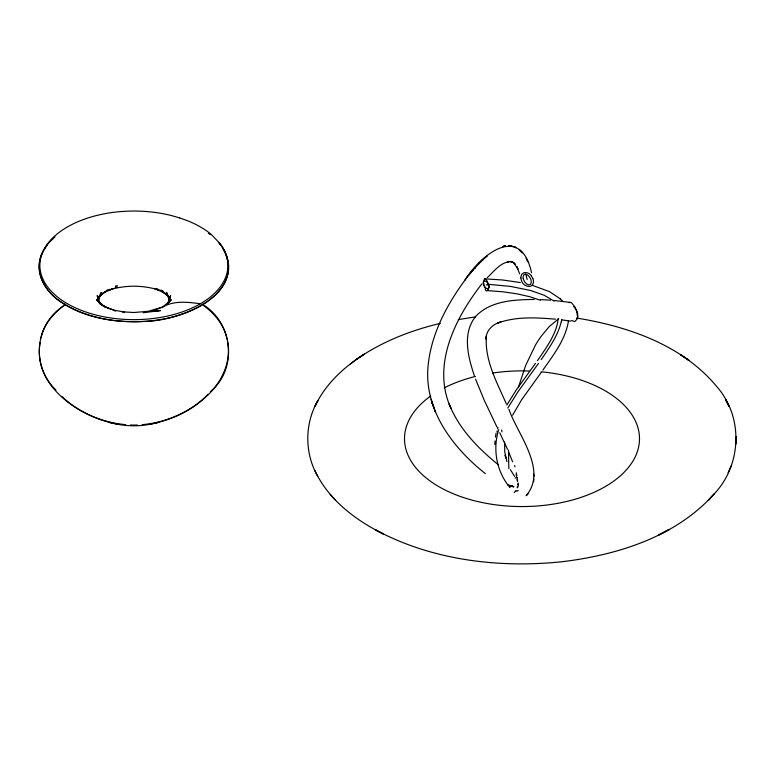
<?xml version="1.0" encoding="UTF-8"?>
<svg xmlns="http://www.w3.org/2000/svg" width="775" height="775" viewBox="0 0 775 775"><rect width="100%" height="100%" fill="white"/><g stroke="black" fill="none" stroke-linecap="round" stroke-linejoin="round"><path stroke-width="1.16" d="M577.598 316.849L576.619 311.007M483.435 281.887L484.414 279A6.655 2.441 85.9 0 1 484.704 278.855L484.927 278.816A5.057 1.85 86.3 0 1 485.412 278.961L486.196 279.872A4.805 1.114 70.9 0 1 486.613 280.511M494.828 444.559L495.002 440.936M508.468 450.023L508.846 468.672M169.531 299.77L169.618 298.084M526.118 495.738C548.09 470.018 517.497 434.397 508.933 409.297M504.593 442.05L504.767 452.077L506.947 461.706M99.578 295.982L101.254 292.466L98.318 300.623L99.074 296.408M533.626 481.692L533.868 479.299M517.448 486.458L517.187 487.863M495.409 437.129L496.068 433.157M568.443 320.986C565.537 339.683 553.331 355.028 542.849 370.169M496.988 431.975L497.153 431.065M40.164 342.531C32.589 384.555 77.006 415.09 113.082 423.305M40.988 338.016C43.671 323.873 54.221 312.577 65.468 304.246M561.197 321.77C558.068 335.226 549.911 346.764 542.287 358.04M169.706 299.596L170.587 295.517L167.565 303.926M497.589 428.914L497.947 427.345M168.863 302.308L169.434 300.206M498.683 429.699C492.58 449.006 496.417 471.016 509.32 486.739M518.446 387.219L525.683 365.422L535.428 345.098A194.37 137.223 57.2 0 1 541.212 336.234L549.262 326.546L558.756 318.68M169.182 301.485L169.812 299.847L168.853 301.94M314.844 470.512C328.348 499.662 355.299 520.015 383.402 534.014L375.759 530.003C432.363 560.364 498.868 568.298 562.137 561.73C617.481 554.987 675.752 536.901 713.988 494.14C741.462 465.446 743.642 417.861 717.582 387.568C683.366 345.437 628.796 326.537 576.823 318.079M730.525 467.257L731.019 466.114L728.113 472.731M43.603 250.422C32.395 268.983 44.252 291.768 61.148 302.076C85.26 318.079 115.223 322.826 143.695 321.441C180.081 321.528 250.8 293.27 221.437 246.14M512.566 415.235L521.633 399.755L541.163 372.484M506.84 405.054L516.441 389.728L535.477 363.388M507.79 408.057L517.865 391.956L538.509 363.368M44.165 249.569L46.936 245.287M99.297 296.738L100.566 294.771L99.161 296.864L107.134 290.082M539.342 357.953C546.675 347.074 554.716 335.972 557.564 322.923A27.328 25.565 -14.8 0 0 557.942 318.893M541.851 358.67L541.192 359.61M538.916 358.563L537.433 360.666M168.097 303.199L169.144 301.737L167.487 303.693M464.787 280.288C481.546 253.628 520.81 223.19 531.534 272.732M515.917 490.924L514.203 492.483M468.633 275.299L471.161 272.199L466.686 277.779L467.141 277.179C446.7 304.401 429.534 336.272 427.722 370.905C426.114 412.794 454.111 448.899 485.382 473.67M481.847 283.921C455.187 318.07 431.229 365.374 451.011 408.473L449.161 404.017C458.877 428.711 478.01 448.308 498.296 464.729M99.161 296.864L102.707 293.153L100.857 294.839L105.545 291.584L103.54 292.824L113.063 288.668L109.614 289.84C125.318 285.006 142.493 285.006 158.197 289.84L154.748 288.668L164.281 292.824L162.266 291.584L166.954 294.839L165.104 293.153L168.659 296.864L166.567 292.466L169.493 300.623M169.086 302.24L171.352 299.712L162.76 307.016L152.22 311.143M210.296 391.733C238.245 368.774 232.984 322.274 202.343 304.246M487.233 277.634C494.121 271.405 501.406 260.884 511.907 261.766L510.231 261.456L513.069 262.396L512.314 261.998L515.414 264.44L513.467 262.396L517.942 268.983L516.789 266.542L519.667 273.885M207.971 394.194C194.128 409.442 174.511 418.548 154.729 423.305M526.438 495.487L528.095 493.898M51.043 240.473L55.025 236.763M64.015 305.689C34.652 324.115 30.816 366.265 55.965 390.019M356.975 359.028L364.211 354.223L356.975 359.028C381.949 341.649 410.76 330.431 440.229 323.378M350.358 363.94L357.11 358.932C339.779 371.099 324.153 386.638 315.144 406.052L317.857 400.675C304.488 423.634 304.459 453.317 317.75 476.325M162.76 307.016C173.997 300.312 188.005 302.163 200.405 303.732M161.965 307.22L148.257 311.308L133.91 312.509L122.508 311.831L124.213 312.015L115.117 310.349L107.095 307.791L109.091 308.634L102.939 305.679L115.591 311.143M106.437 290.577L109.633 289.327M568.84 302.589L570.497 302.444A9.155 4.766 80.7 0 1 571.873 303.103L574.866 306.939M109.73 422.569C123.603 426.182 138.338 426.967 152.375 423.799M115.436 286.052L117.364 285.636M149.807 424.371L158.09 422.569M458.316 319.581L475.647 316.868M115.165 287.254L117.296 286.924M142.183 424.661C165.85 422.53 188.606 412.668 206.15 396.635C221.388 383.218 231.735 361.702 227.453 341.407M154.806 311.337L160.687 310.533L143.22 312.742M137.466 425.049L130.355 425.049M534.169 299.46C514.058 299.702 490.837 300.69 475.947 316.093C461.832 333.124 468.071 357.062 474.445 375.982M516.78 479.899L517.4 479.919L517.574 481.662M484.811 278.826L502.578 279.988L520.345 282.565M486.177 284.822L488.192 284.919M540.737 299.615L550.589 300.187M487.01 281.267A6.132 1.046 68.8 0 1 487.766 282.991L488.211 284.299L510.415 286.392L530.526 290.48L544.157 295.246L554.096 301.088M553.873 300.468L570.235 302.405M555.559 319.174C536.407 317.585 516.295 316.316 497.918 323.02L500.941 321.896C492.919 323.94 485.847 330.479 486.002 339.227L486.419 335.992C484.414 360.075 496.949 382.327 506.269 403.736M510.357 245.946L508.691 245.772L511.335 246.053M561.643 319.862L570.739 321.15M125.628 424.661C102.242 422.375 79.098 413.104 62.155 396.616M513.195 486.613L511.142 486.216L513.263 486.642M513.312 486.574L510.163 485.886L513.428 486.623M115.436 423.799L118.003 424.371M513.505 486.574L509.243 485.537L513.699 486.642M513.767 486.623L507.489 484.772M532.076 285.248L549.485 291.613L560.461 298.995M157.112 288.91L159.243 289.743M540.446 300.274L529.722 296.699L517.109 293.861L502.83 291.787L487.892 290.644L488.88 287.757A6.423 2.964 67.5 0 0 488.541 285.762M162.915 290.993L160.677 290.082L168.659 296.864L167.245 294.771L168.524 296.738M203.796 305.689C214.849 313.72 224.372 325.548 227.046 339.15M208.446 233.314L210.219 234.67M571.572 320.53L574.701 321.596L577.22 319.009A10.569 5.735 64.1 0 0 577.578 316.83M519.076 249.657L521.769 252.243L521.139 251.633M522.379 252.892L519.734 250.248L520.364 250.877M560.18 298.714L562.766 301.33M330.198 494.295L335.265 499.933M218.821 242.875L220.875 245.287A94.763 54.715 0 0 0 219.916 244.047M510.047 487.688L509.533 487.01M531.398 275.978L532.832 278.622M514.6 476.412L510.405 469.689M486.613 280.569L487.01 281.373M526.06 258.375L527.697 261.727M496.959 427.044L484.385 400.568L475.55 379.101M499.739 432.741L507.499 449.277M508.71 452.058L512.575 461.793M521.498 280.443C522.389 285.956 532.222 289.685 533.423 282.42A8.196 5.212 55.6 0 0 533.442 281.199M98.638 301.485L98.008 299.847L100.246 303.926L102.581 305.447L98.667 301.737L100.246 303.926L105.061 307.016L96.468 299.712L100.246 303.926L97.224 295.517L97.669 297.552M433.496 406.778L433.952 408.057L432.227 403.019L435.395 411.728L434.901 410.43M484.22 285.597L484.617 286.624A6.074 0.94 68.3 0 0 485.489 288.581M488.211 284.299L488.637 285.781M431.491 400.51L432.644 404.288L431.113 399.251M483.978 284.871L483.707 283.873M168.737 296.408L169.299 298.501M525.818 274.069L527.165 279.533M514.968 466.792L514.678 465.513M516.276 472.711L516.847 475.724M517.177 477.817L517.429 479.841M98.386 300.206L98.192 298.084L98.318 300.623M533.801 474.077L533.927 476.422M541.153 371.787A117.5 67.842 0 0 1 632.923 461.096A117.5 67.842 0 0 1 464.806 497.976A117.5 67.842 0 0 1 430.677 396.035M444.201 387.878A117.5 67.842 0 0 1 475.443 376.437M492.425 373.066A117.5 67.842 0 0 1 529.257 371.012M573.762 306.638A8.225 4.747 60 0 1 576.997 318.37M501.551 429.989A71.678 1.502 75.6 0 1 502.006 431.791M516.131 474.3A89.706 10.976 67.1 0 1 516.518 476.489M518.281 483.096A133.407 17.651 65.8 0 1 517.855 487.32M518.291 490.556A197.305 24.567 67.9 0 1 515.879 490.827M515.075 478.107A9.329 7.711 -68.1 0 1 517.128 477.429M574.808 307.065A10.065 3.42 68.3 0 1 576.493 311.007M531.485 275.929A7.866 6.558 52 0 0 529.315 273.749L528.221 273.207A6.21 5.008 49.8 0 0 527.097 272.79L524.849 272.567A6.433 4.33 32.7 0 0 523.91 272.761L521.827 274.166L520.916 276.646A8.205 5.251 55.7 0 0 520.897 277.867M532.9 278.622A8.031 5.289 54.1 0 1 533.481 281.218M521.43 280.453A8.05 5.318 54.3 0 1 520.848 277.857M561.71 319.581A32.473 30.235 -11.6 0 1 561.362 321.79M487.707 289.986A5.222 1.87 87.9 0 1 485.218 289.288M483.784 283.892A6.423 2.955 67.1 0 1 483.513 281.945M517.739 484.007A4.195 1.928 -89.3 0 1 518.126 484.811M222.648 247.816A94.763 54.715 0 0 1 123.496 321.402A94.763 54.715 0 0 1 54.57 237.092M736.25 436.538L736.095 443.707L736.25 436.538M472.692 270.397L470.638 272.839L475.191 267.549L472.692 270.397M476.548 266.067L474.591 268.218L479.241 263.229L476.548 266.067M713.988 494.14L708.253 500.427L713.988 494.14M480.607 261.863L478.543 263.946L483.29 259.267L480.607 261.863M484.404 258.259L482.486 260.042L487.31 255.721L484.404 258.259M669.348 529.441L658.692 534.973L669.348 529.441M508.129 261.669L508.981 261.485L507.257 261.834L508.129 261.669M504.428 246.227L502.762 246.624L505.029 246.092L504.428 246.227M503.924 246.343L503.353 246.469L505.6 245.985L503.924 246.343M510.609 245.975L509.679 245.84L512.256 246.218L510.609 245.975M179.538 217.862L171.256 215.508A94.046 54.298 0 0 0 40.736 257.968A94.046 54.298 0 0 0 146.669 319.135A94.046 54.298 0 0 0 220.216 243.776L211.401 234.573A94.046 54.298 0 0 0 187.192 220.604L179.538 217.862M515.385 247.37L513.932 246.721L516.208 247.738L515.385 247.37M681.855 355.551L680.731 354.805L688.975 360.414L681.855 355.551M725.981 400.404L725.41 399.338L729.033 406.4L725.981 400.404M505.784 457.812L505.164 455.09L505.755 457.86M483.3 284.028A4.195 2.422 60 0 0 488.25 288.465A4.195 2.422 60 0 0 486.962 281.984A4.195 2.422 60 0 0 483.3 284.028M523.183 278.419A5.822 3.362 60 0 0 530.052 284.58A5.822 3.362 60 0 0 528.259 275.58A5.822 3.362 60 0 0 523.183 278.419"/></g></svg>
